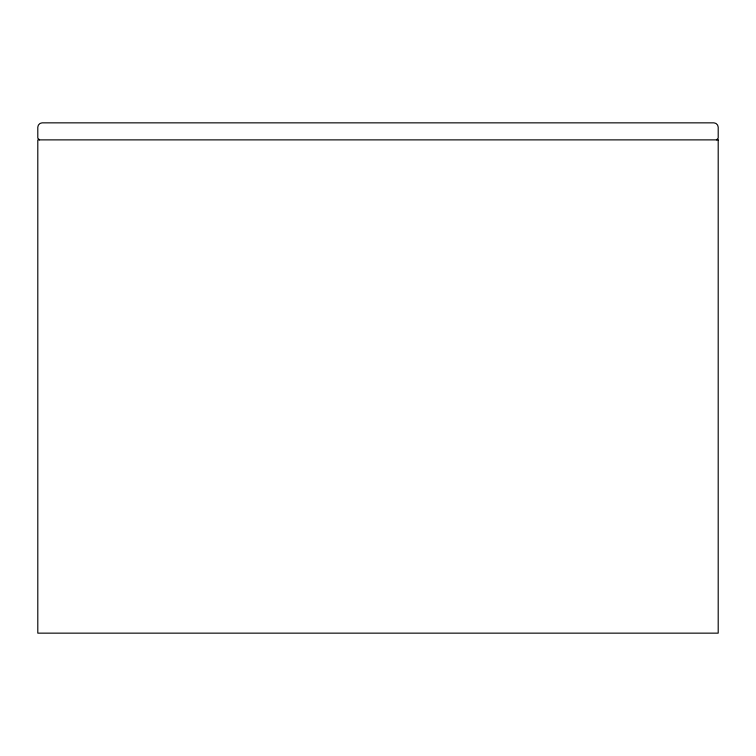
<?xml version="1.0" encoding="UTF-8"?>
<svg xmlns="http://www.w3.org/2000/svg" width="756" height="756" viewBox="0 0 756 756"><rect width="100%" height="100%" fill="white"/><g stroke="black" fill="none" stroke-linecap="round" stroke-linejoin="round"><path stroke-width="1.13" d="M716.499 139.86L718.2 138.159L718.2 127.102L717.605 125.061L715.989 123.445L713.947 122.85L42.052 122.85L40.011 123.445L38.395 125.061L37.8 127.102L37.8 138.159L39.501 139.86M718.2 139.879L37.8 139.879L37.8 633.15L718.2 633.15L718.2 139.879"/></g></svg>
